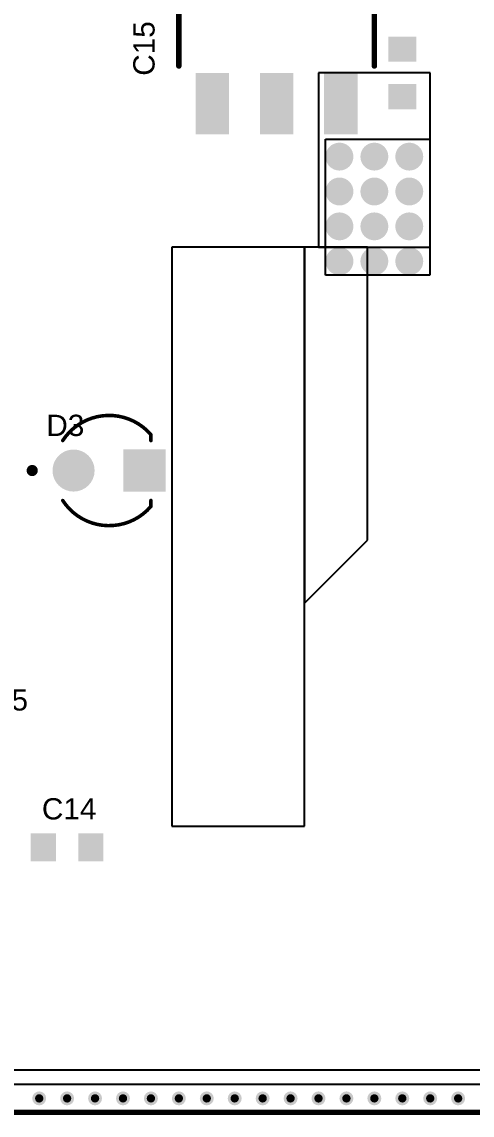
# Model space of a CAD drawing. Header units: inches. Extents: x 0 to 100, y 0 to 65.
# Drawn here: x 54.13 to 70.25, y -0.1 to 39.08 of the extents above; entities that cross this region are included whole.
import ezdxf

# ---------------------------------------------------------------- set-up
doc = ezdxf.new("R2010")
doc.units = ezdxf.units.IN
for name, color, linetype in [('Keep-Out Layer', 6, 'Continuous'), ('Multi-Layer', 9, 'Continuous'), ('Pad Holes', 156, 'Continuous'), ('Top Layer', 1, 'Continuous'), ('Top Overlay', 2, 'Continuous'), ('Via Holes', 16, 'Continuous')]:
    doc.layers.add(name, color=color, linetype=linetype)
doc.styles.add('Arial', font='', dxfattribs={"height": 0.2})
doc.styles.get('Arial').set_extended_font_data('Arial')

# ---------------------------------------------------------------- blocks, each defined once
blk = doc.blocks.new('CAPC1608X10N_320')
at = {"layer": 'Top Layer'}
for points in [[(-1.3, -0.5), (-1.3, 0.5), (-0.4, 0.5), (-0.4, -0.5)], [(0.4, -0.5), (0.4, 0.5), (1.3, 0.5), (1.3, -0.5)]]:
    blk.add_hatch(color=1, dxfattribs=at).paths.add_polyline_path(points)
blk = doc.blocks.new('CAPC1608X10N_323')
at = {"layer": 'Top Layer'}
for points in [[(-1.3, -0.5), (-1.3, 0.5), (-0.4, 0.5), (-0.4, -0.5)], [(0.4, -0.5), (0.4, 0.5), (1.3, 0.5), (1.3, -0.5)]]:
    blk.add_hatch(color=1, dxfattribs=at).paths.add_polyline_path(points)
blk = doc.blocks.new('AMS1117_SOT223_365')
at = {"layer": 'Top Layer'}
for points in [[(-1.75, 4.2), (1.75, 4.2), (1.75, 2), (-1.75, 2)], [(-2.9, -2), (-1.7, -2), (-1.7, -4.2), (-2.9, -4.2)], [(-0.6, -2), (0.6, -2), (0.6, -4.2), (-0.6, -4.2)], [(1.7, -2), (2.9, -2), (2.9, -4.2), (1.7, -4.2)]]:
    blk.add_hatch(color=1, dxfattribs=at).paths.add_polyline_path(points)
at = {"layer": 'Top Overlay', "const_width": 0.2}
for points in [[(-3.5, 2), (-2.5, 2)], [(-3.5, -1.75), (-3.5, 2)], [(2.5, 2), (3.5, 2)], [(3.5, -1.75), (3.5, 2)]]:
    blk.add_lwpolyline(points, dxfattribs=at)
at = {"layer": 'Top Overlay', "const_width": 0.1}
for points in [[(-3.55, 2, 1), (-3.45, 2, 1)], [(-3.55, 2, 1), (-3.45, 2, 1)], [(-2.55, 2, 1), (-2.45, 2, 1)], [(2.45, 2, 1), (2.55, 2, 1)], [(3.45, 2, 1), (3.55, 2, 1)], [(3.45, 2, 1), (3.55, 2, 1)], [(-3.55, -1.75, 1), (-3.45, -1.75, 1)], [(3.45, -1.75, 1), (3.55, -1.75, 1)]]:
    blk.add_lwpolyline(points, format="xyb", close=True, dxfattribs=at)
blk = doc.blocks.new('LED_3MM_383')
at = {"layer": 'Multi-Layer'}
h = blk.add_hatch(color=9, dxfattribs=at)
edge = h.paths.add_edge_path()
edge.add_arc((1.27, 0), 0.754, 0, 360)
at = {"layer": 'Pad Holes'}
h = blk.add_hatch(color=7, dxfattribs=at)
edge = h.paths.add_edge_path()
edge.add_arc((-1.27, 0), 0.5, 0, 360)
h = blk.add_hatch(color=7, dxfattribs=at)
edge = h.paths.add_edge_path()
edge.add_arc((1.27, 0), 0.5, 0, 360)
at = {"layer": 'Top Layer'}
blk.add_hatch(color=1, dxfattribs=at).paths.add_polyline_path([(-2.024, 0.754), (-0.516, 0.754), (-0.516, -0.754), (-2.024, -0.754)])
h = blk.add_hatch(color=1, dxfattribs=at)
edge = h.paths.add_edge_path()
edge.add_arc((1.27, 0), 0.754, 0, 360)
at = {"layer": 'Top Overlay', "const_width": 0.127}
for points in [[(-1.491, 1.296, -0.498582), (1.656, 1.076)], [(1.656, -1.076, -0.498582), (-1.491, -1.296)]]:
    blk.add_lwpolyline(points, format="xyb", dxfattribs=at)
for points in [[(-1.5, 1.285), (-1.5, 1.074)], [(-1.5, -1.074), (-1.5, -1.285)]]:
    blk.add_lwpolyline(points, dxfattribs=at)
at = {"layer": 'Top Overlay'}
for points, const_width in [([(-1.532, 1.285, 1), (-1.468, 1.285, 1)], 0.0635), ([(-1.522, 1.296, 1), (-1.459, 1.296, 1)], 0.0635), ([(-1.532, 1.074, 1), (-1.468, 1.074, 1)], 0.0635), ([(1.625, 1.076, 1), (1.688, 1.076, 1)], 0.0635), ([(2.85, 0, 1), (2.65, 0, 1)], 0.2), ([(2.6, 0, 1), (2.7, 0, 1)], 0.1), ([(2.8, 0, 1), (2.9, 0, 1)], 0.1), ([(-1.532, -1.074, 1), (-1.468, -1.074, 1)], 0.0635), ([(1.625, -1.076, 1), (1.688, -1.076, 1)], 0.0635), ([(-1.532, -1.285, 1), (-1.468, -1.285, 1)], 0.0635), ([(-1.522, -1.296, 1), (-1.459, -1.296, 1)], 0.0635)]:
    blk.add_lwpolyline(points, format="xyb", close=True, dxfattribs=dict(at, const_width=const_width))

msp = doc.modelspace()

# ---------------------------------------------------------------- hatches: boundary and pattern name
at = {"layer": 'Top Layer'}
h = msp.add_hatch(color=1, dxfattribs=at)
edge = h.paths.add_edge_path()
edge.add_arc((65.5, 34.25), 0.5, 0, 360)
h = msp.add_hatch(color=1, dxfattribs=at)
edge = h.paths.add_edge_path()
edge.add_arc((66.75, 34.25), 0.5, 0, 360)
h = msp.add_hatch(color=1, dxfattribs=at)
edge = h.paths.add_edge_path()
edge.add_arc((68, 34.25), 0.5, 0, 360)
h = msp.add_hatch(color=1, dxfattribs=at)
edge = h.paths.add_edge_path()
edge.add_arc((65.5, 33), 0.5, 0, 360)
h = msp.add_hatch(color=1, dxfattribs=at)
edge = h.paths.add_edge_path()
edge.add_arc((66.75, 33), 0.5, 0, 360)
h = msp.add_hatch(color=1, dxfattribs=at)
edge = h.paths.add_edge_path()
edge.add_arc((68, 33), 0.5, 0, 360)
h = msp.add_hatch(color=1, dxfattribs=at)
edge = h.paths.add_edge_path()
edge.add_arc((65.5, 31.75), 0.5, 0, 360)
h = msp.add_hatch(color=1, dxfattribs=at)
edge = h.paths.add_edge_path()
edge.add_arc((66.75, 31.75), 0.5, 0, 360)
h = msp.add_hatch(color=1, dxfattribs=at)
edge = h.paths.add_edge_path()
edge.add_arc((68, 31.75), 0.5, 0, 360)
h = msp.add_hatch(color=1, dxfattribs=at)
edge = h.paths.add_edge_path()
edge.add_arc((65.5, 30.5), 0.5, 0, 360)
h = msp.add_hatch(color=1, dxfattribs=at)
edge = h.paths.add_edge_path()
edge.add_arc((66.75, 30.5), 0.5, 0, 360)
h = msp.add_hatch(color=1, dxfattribs=at)
edge = h.paths.add_edge_path()
edge.add_arc((68, 30.5), 0.5, 0, 360)
h = msp.add_hatch(color=1, dxfattribs=at)
edge = h.paths.add_edge_path()
edge.add_arc((54.75, 0.5), 0.25, 0, 360)
h = msp.add_hatch(color=1, dxfattribs=at)
edge = h.paths.add_edge_path()
edge.add_arc((55.75, 0.5), 0.25, 0, 360)
h = msp.add_hatch(color=1, dxfattribs=at)
edge = h.paths.add_edge_path()
edge.add_arc((56.75, 0.5), 0.25, 0, 360)
h = msp.add_hatch(color=1, dxfattribs=at)
edge = h.paths.add_edge_path()
edge.add_arc((57.75, 0.5), 0.25, 0, 360)
h = msp.add_hatch(color=1, dxfattribs=at)
edge = h.paths.add_edge_path()
edge.add_arc((58.75, 0.5), 0.25, 0, 360)
h = msp.add_hatch(color=1, dxfattribs=at)
edge = h.paths.add_edge_path()
edge.add_arc((59.75, 0.5), 0.25, 0, 360)
h = msp.add_hatch(color=1, dxfattribs=at)
edge = h.paths.add_edge_path()
edge.add_arc((60.75, 0.5), 0.25, 0, 360)
h = msp.add_hatch(color=1, dxfattribs=at)
edge = h.paths.add_edge_path()
edge.add_arc((61.75, 0.5), 0.25, 0, 360)
h = msp.add_hatch(color=1, dxfattribs=at)
edge = h.paths.add_edge_path()
edge.add_arc((62.75, 0.5), 0.25, 0, 360)
h = msp.add_hatch(color=1, dxfattribs=at)
edge = h.paths.add_edge_path()
edge.add_arc((63.75, 0.5), 0.25, 0, 360)
h = msp.add_hatch(color=1, dxfattribs=at)
edge = h.paths.add_edge_path()
edge.add_arc((64.75, 0.5), 0.25, 0, 360)
h = msp.add_hatch(color=1, dxfattribs=at)
edge = h.paths.add_edge_path()
edge.add_arc((65.75, 0.5), 0.25, 0, 360)
h = msp.add_hatch(color=1, dxfattribs=at)
edge = h.paths.add_edge_path()
edge.add_arc((66.75, 0.5), 0.25, 0, 360)
h = msp.add_hatch(color=1, dxfattribs=at)
edge = h.paths.add_edge_path()
edge.add_arc((67.75, 0.5), 0.25, 0, 360)
h = msp.add_hatch(color=1, dxfattribs=at)
edge = h.paths.add_edge_path()
edge.add_arc((68.75, 0.5), 0.25, 0, 360)
h = msp.add_hatch(color=1, dxfattribs=at)
edge = h.paths.add_edge_path()
edge.add_arc((69.75, 0.5), 0.25, 0, 360)
at = {"layer": 'Via Holes'}
h = msp.add_hatch(color=7, dxfattribs=at)
edge = h.paths.add_edge_path()
edge.add_arc((65.5, 34.25), 0.25, 0, 360)
h = msp.add_hatch(color=7, dxfattribs=at)
edge = h.paths.add_edge_path()
edge.add_arc((66.75, 34.25), 0.25, 0, 360)
h = msp.add_hatch(color=7, dxfattribs=at)
edge = h.paths.add_edge_path()
edge.add_arc((68, 34.25), 0.25, 0, 360)
h = msp.add_hatch(color=7, dxfattribs=at)
edge = h.paths.add_edge_path()
edge.add_arc((65.5, 33), 0.25, 0, 360)
h = msp.add_hatch(color=7, dxfattribs=at)
edge = h.paths.add_edge_path()
edge.add_arc((66.75, 33), 0.25, 0, 360)
h = msp.add_hatch(color=7, dxfattribs=at)
edge = h.paths.add_edge_path()
edge.add_arc((68, 33), 0.25, 0, 360)
h = msp.add_hatch(color=7, dxfattribs=at)
edge = h.paths.add_edge_path()
edge.add_arc((65.5, 31.75), 0.25, 0, 360)
h = msp.add_hatch(color=7, dxfattribs=at)
edge = h.paths.add_edge_path()
edge.add_arc((66.75, 31.75), 0.25, 0, 360)
h = msp.add_hatch(color=7, dxfattribs=at)
edge = h.paths.add_edge_path()
edge.add_arc((68, 31.75), 0.25, 0, 360)
h = msp.add_hatch(color=7, dxfattribs=at)
edge = h.paths.add_edge_path()
edge.add_arc((65.5, 30.5), 0.25, 0, 360)
h = msp.add_hatch(color=7, dxfattribs=at)
edge = h.paths.add_edge_path()
edge.add_arc((66.75, 30.5), 0.25, 0, 360)
h = msp.add_hatch(color=7, dxfattribs=at)
edge = h.paths.add_edge_path()
edge.add_arc((68, 30.5), 0.25, 0, 360)
h = msp.add_hatch(color=7, dxfattribs=at)
edge = h.paths.add_edge_path()
edge.add_arc((54.75, 0.5), 0.15, 0, 360)
h = msp.add_hatch(color=7, dxfattribs=at)
edge = h.paths.add_edge_path()
edge.add_arc((55.75, 0.5), 0.15, 0, 360)
h = msp.add_hatch(color=7, dxfattribs=at)
edge = h.paths.add_edge_path()
edge.add_arc((56.75, 0.5), 0.15, 0, 360)
h = msp.add_hatch(color=7, dxfattribs=at)
edge = h.paths.add_edge_path()
edge.add_arc((57.75, 0.5), 0.15, 0, 360)
h = msp.add_hatch(color=7, dxfattribs=at)
edge = h.paths.add_edge_path()
edge.add_arc((58.75, 0.5), 0.15, 0, 360)
h = msp.add_hatch(color=7, dxfattribs=at)
edge = h.paths.add_edge_path()
edge.add_arc((59.75, 0.5), 0.15, 0, 360)
h = msp.add_hatch(color=7, dxfattribs=at)
edge = h.paths.add_edge_path()
edge.add_arc((60.75, 0.5), 0.15, 0, 360)
h = msp.add_hatch(color=7, dxfattribs=at)
edge = h.paths.add_edge_path()
edge.add_arc((61.75, 0.5), 0.15, 0, 360)
h = msp.add_hatch(color=7, dxfattribs=at)
edge = h.paths.add_edge_path()
edge.add_arc((62.75, 0.5), 0.15, 0, 360)
h = msp.add_hatch(color=7, dxfattribs=at)
edge = h.paths.add_edge_path()
edge.add_arc((63.75, 0.5), 0.15, 0, 360)
h = msp.add_hatch(color=7, dxfattribs=at)
edge = h.paths.add_edge_path()
edge.add_arc((64.75, 0.5), 0.15, 0, 360)
h = msp.add_hatch(color=7, dxfattribs=at)
edge = h.paths.add_edge_path()
edge.add_arc((65.75, 0.5), 0.15, 0, 360)
h = msp.add_hatch(color=7, dxfattribs=at)
edge = h.paths.add_edge_path()
edge.add_arc((66.75, 0.5), 0.15, 0, 360)
h = msp.add_hatch(color=7, dxfattribs=at)
edge = h.paths.add_edge_path()
edge.add_arc((67.75, 0.5), 0.15, 0, 360)
h = msp.add_hatch(color=7, dxfattribs=at)
edge = h.paths.add_edge_path()
edge.add_arc((68.75, 0.5), 0.15, 0, 360)
h = msp.add_hatch(color=7, dxfattribs=at)
edge = h.paths.add_edge_path()
edge.add_arc((69.75, 0.5), 0.15, 0, 360)

# ---------------------------------------------------------------- linework, layer by layer
at = {"layer": 'Keep-Out Layer', "const_width": 0.2}
msp.add_lwpolyline([(0, 0), (100, 0)], dxfattribs=at)
at = {"layer": 'Top Layer'}
for p, q in [((68.75, 37.25), (64.75, 37.25)), ((64.75, 37.25), (64.75, 31)), ((68.75, 35.25), (68.75, 37.25)), ((65, 30), (65, 34.875)), ((65, 34.875), (66.49, 34.875)), ((66.49, 34.875), (68.74, 34.875)), ((68.74, 34.875), (68.74, 30)), ((68.75, 31), (68.75, 35.25)), ((59.5, 31), (59.5, 10.25)), ((64.25, 31), (59.5, 31)), ((64.25, 10.25), (64.25, 31)), ((64.25, 31), (64.25, 18.25)), ((66.5, 31), (64.25, 31)), ((64.75, 31), (68.75, 31)), ((66.5, 20.5), (66.5, 31)), ((68.74, 30), (65, 30)), ((64.25, 18.25), (66.5, 20.5)), ((59.5, 10.25), (64.25, 10.25)), ((98.49, 1.51), (31.984, 1.51)), ((100, 1), (0, 1)), ((0, 0), (100, 0))]:
    msp.add_line(p, q, dxfattribs=at)

# ---------------------------------------------------------------- block references
msp.add_blockref('AMS1117_SOT223_365', (63.25, 39.25))
for name, p, rotation in [('CAPC1608X10N_320', (67.75, 37.25), 90), ('LED_3MM_383', (57.25, 23), 180), ('CAPC1608X10N_323', (55.75, 9.5), 180)]:
    msp.add_blockref(name, p, dxfattribs=dict(rotation=rotation))

# ---------------------------------------------------------------- texts
at = {"layer": 'Top Overlay', "style": 'Arial'}
msp.add_text('C15', height=0.762, rotation=90, dxfattribs=at).set_placement((58.881, 37.148))
for s, p in [('D3', (55.005, 24.238)), ('R35', (52.397, 14.399)), ('C14', (54.846, 10.496))]:
    msp.add_text(s, height=0.762, dxfattribs=at).set_placement(p)

doc.saveas('drawing.dxf')
